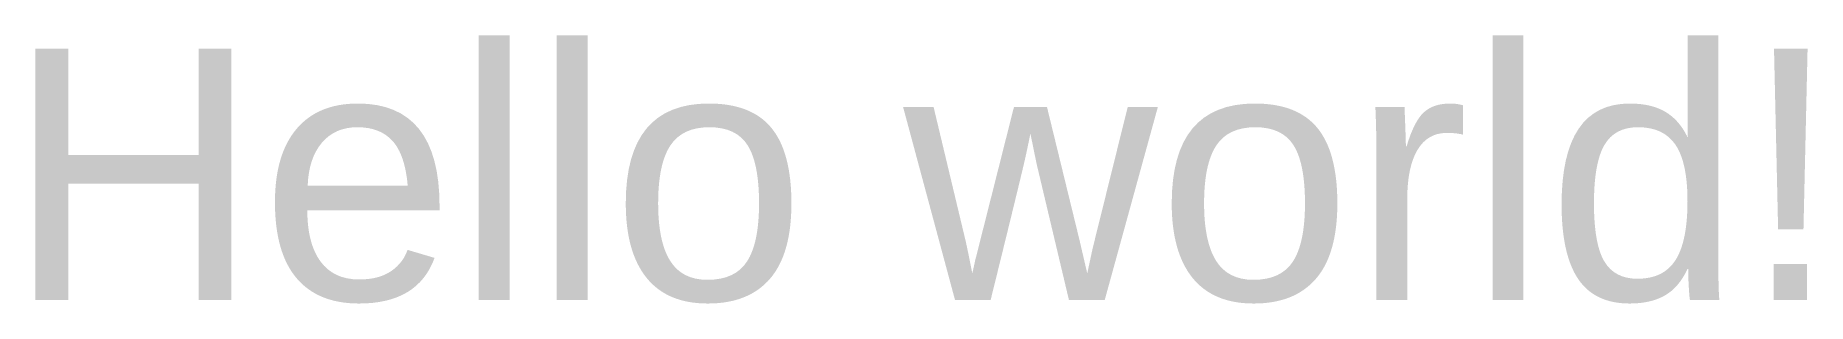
# Model space of a CAD drawing. Header units: inches. Extents: x 0.22 to 1.63, y 0.18 to 0.39.
import ezdxf

# ---------------------------------------------------------------- set-up
doc = ezdxf.new("R2010")
doc.units = ezdxf.units.IN
doc.header["$MEASUREMENT"] = 0
doc.styles.get("Standard").update_dxf_attribs({"font": 'Arial.ttf'})

msp = doc.modelspace()

# ---------------------------------------------------------------- texts
at = {"insert": (0.193, 0.3831), "char_height": 0.2, "attachment_point": 1}
msp.add_mtext_dynamic_manual_height_columns('Hello world!', width=20.511381, gutter_width=1, heights=[0], dxfattribs=at)

doc.saveas('drawing.dxf')
